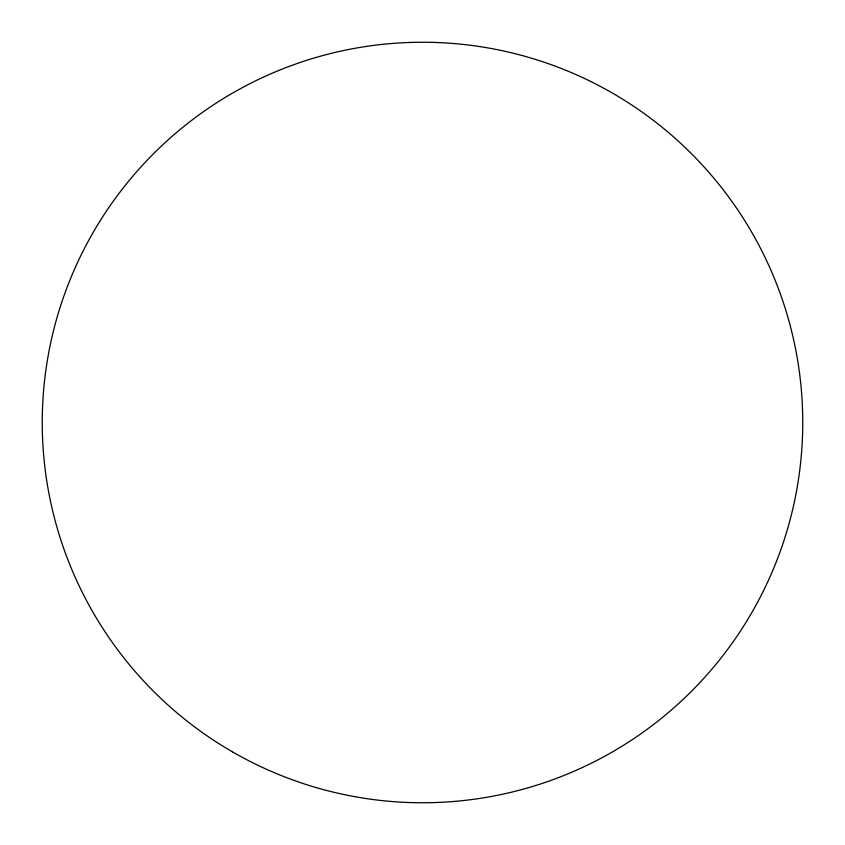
<?xml version="1.0" encoding="UTF-8"?>
<svg xmlns="http://www.w3.org/2000/svg" width="845" height="845" viewBox="0 0 845 845"><rect width="100%" height="100%" fill="white"/><g stroke="black" fill="none" stroke-linecap="round" stroke-linejoin="round"><path stroke-width="1.27" d="M232.375 751.807A380.25 380.25 0 0 0 802.75 422.5A380.25 380.25 0 0 0 232.375 93.193A380.25 380.25 0 0 0 232.375 751.807"/></g></svg>
